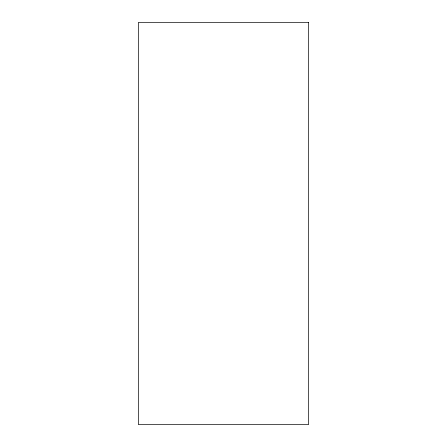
<?xml version="1.0" encoding="UTF-8"?>
<svg xmlns="http://www.w3.org/2000/svg" width="447" height="447" viewBox="0 0 447 447"><rect width="100%" height="100%" fill="white"/><g stroke="black" fill="none" stroke-linecap="round" stroke-linejoin="round"><path stroke-width="0.67" d="M308.536 22.35L138.464 22.35L138.464 424.65L308.536 424.65L308.536 22.35"/></g></svg>
